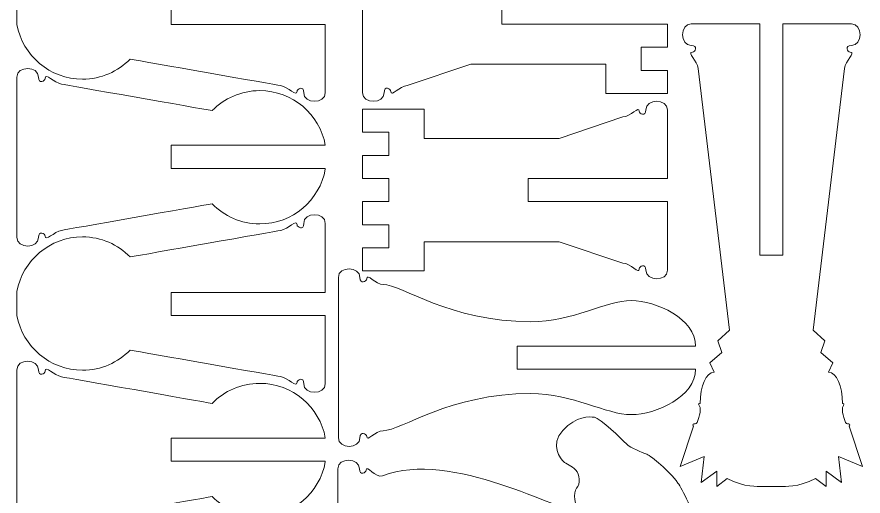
# Model space of a CAD drawing. Header units: millimetres. Extents: x -309 to 329, y -207 to 243.
# Drawn here: x 98.9 to 208.6, y -30.1 to 32 of the extents above; entities that cross this region are included whole.
import ezdxf

# ---------------------------------------------------------------- set-up
doc = ezdxf.new("R2010")
doc.units = ezdxf.units.MM
doc.header["$MEASUREMENT"] = 0
doc.layers.add('layer 1', color=7, linetype='Continuous')

msp = doc.modelspace()

# ---------------------------------------------------------------- linework, layer by layer
at = {"layer": 'layer 1', "lineweight": 9}
for points, knots in [([(138.8804, 42.987), (138.8804, 42.987), (138.8804, 34.037), (138.8804, 34.037), (138.8804, 34.037), (138.8804, 34.037), (118.8782, 34.037), (118.8782, 34.037), (118.8782, 34.037), (118.8782, 34.037), (118.8782, 31.0383), (118.8782, 31.0383), (118.8782, 31.0383), (118.8782, 31.0383), (138.8804, 31.0383), (138.8804, 31.0383), (138.8804, 31.0383), (138.8804, 31.0383), (138.8804, 22.1872), (138.8804, 22.1872), (138.8804, 22.1872), (138.8804, 20.6879), (136.0795, 20.7124), (136.0795, 22.1872), (136.0795, 22.1872), (136.0795, 23.1608), (135.2117, 22.6705), (135.2117, 22.367), (135.2117, 22.367), (135.2117, 21.5626), (134.0438, 22.9351), (133.0844, 23.1046), (133.0844, 23.1046), (132.1814, 23.2631), (115.4065, 26.2197), (113.5545, 26.5442), (113.5545, 26.5442), (111.9883, 24.9388), (109.801, 23.9439), (107.3808, 23.9439), (107.3808, 23.9439), (103.1334, 23.9439), (99.6056, 27.0024), (98.879, 31.0383), (98.879, 31.0383), (98.879, 31.0383), (98.879, 34.1358), (98.879, 34.1358), (98.879, 34.1358), (99.6056, 38.1714), (103.1334, 41.23), (107.3808, 41.23), (107.3808, 41.23), (109.801, 41.23), (111.9883, 40.2354), (113.5545, 38.6303), (113.5545, 38.6303), (115.4065, 38.9548), (132.1814, 41.9111), (133.0878, 42.0699), (133.0878, 42.0699), (134.0438, 42.239), (135.2117, 43.6112), (135.2117, 42.8071), (135.2117, 42.8071), (135.2117, 42.5036), (136.0795, 42.0134), (136.0795, 42.987), (136.0795, 42.987), (136.0795, 44.4615), (138.8804, 44.4863), (138.8804, 42.987)], [0, 0, 0, 0, 0.05263158, 0.05263158, 0.05263158, 0.05263158, 0.10526316, 0.10526316, 0.10526316, 0.10526316, 0.15789474, 0.15789474, 0.15789474, 0.15789474, 0.21052632, 0.21052632, 0.21052632, 0.21052632, 0.26315789, 0.26315789, 0.26315789, 0.26315789, 0.31578947, 0.31578947, 0.31578947, 0.31578947, 0.36842105, 0.36842105, 0.36842105, 0.36842105, 0.42105263, 0.42105263, 0.42105263, 0.42105263, 0.47368421, 0.47368421, 0.47368421, 0.47368421, 0.52631579, 0.52631579, 0.52631579, 0.52631579, 0.57894737, 0.57894737, 0.57894737, 0.57894737, 0.63157895, 0.63157895, 0.63157895, 0.63157895, 0.68421053, 0.68421053, 0.68421053, 0.68421053, 0.73684211, 0.73684211, 0.73684211, 0.73684211, 0.78947368, 0.78947368, 0.78947368, 0.78947368, 0.84210526, 0.84210526, 0.84210526, 0.84210526, 0.89473684, 0.89473684, 0.89473684, 0.89473684, 1, 1, 1, 1]), ([(143.717, 22.1872), (143.717, 22.1872), (143.717, 42.9873), (143.717, 42.9873), (143.717, 42.9873), (143.717, 44.4866), (146.5182, 44.4618), (146.5182, 42.9873), (146.5182, 42.9873), (146.5182, 42.0137), (147.386, 42.5002), (147.386, 42.8075), (147.386, 42.8075), (147.386, 43.6116), (148.5077, 42.0699), (149.5095, 42.0699), (149.5095, 42.0699), (149.5095, 42.0699), (157.754, 39.2866), (157.754, 39.2866), (157.754, 39.2866), (157.754, 39.2866), (175.2589, 39.2866), (175.2589, 39.2866), (175.2589, 39.2866), (175.2589, 39.2866), (175.2589, 43.0824), (175.2589, 43.0824), (175.2589, 43.0824), (175.2589, 43.0824), (183.2598, 43.0824), (183.2598, 43.0824), (183.2598, 43.0824), (183.2598, 43.0824), (183.2598, 40.0872), (183.2598, 40.0872), (183.2598, 40.0872), (183.2598, 40.0872), (179.8625, 40.0872), (179.8625, 40.0872), (179.8625, 40.0872), (179.8625, 40.0872), (179.8625, 37.0886), (179.8625, 37.0886), (179.8625, 37.0886), (179.8625, 37.0886), (183.2598, 37.0886), (183.2598, 37.0886), (183.2598, 37.0886), (183.2598, 37.0886), (183.2598, 34.0866), (183.2598, 34.0866), (183.2598, 34.0866), (183.2598, 34.0866), (161.7899, 34.0866), (161.7899, 34.0866), (161.7899, 34.0866), (161.7899, 34.0866), (161.7899, 31.0845), (161.7899, 31.0845), (161.7899, 31.0845), (161.7899, 31.0845), (179.8625, 31.0845), (179.8625, 31.0845), (179.8625, 31.0845), (179.8625, 31.0845), (179.8625, 31.088), (179.8625, 31.088), (179.8625, 31.088), (179.8625, 31.088), (183.2598, 31.088), (183.2598, 31.088), (183.2598, 31.088), (183.2598, 31.088), (183.2598, 28.0859), (183.2598, 28.0859), (183.2598, 28.0859), (183.2598, 28.0859), (179.8625, 28.0859), (179.8625, 28.0859), (179.8625, 28.0859), (179.8625, 28.0859), (179.8625, 25.0873), (179.8625, 25.0873), (179.8625, 25.0873), (179.8625, 25.0873), (183.2598, 25.0873), (183.2598, 25.0873), (183.2598, 25.0873), (183.2598, 25.0873), (183.2598, 22.0921), (183.2598, 22.0921), (183.2598, 22.0921), (183.2598, 22.0921), (175.2589, 22.0921), (175.2589, 22.0921), (175.2589, 22.0921), (175.2589, 22.0921), (175.2589, 25.8879), (175.2589, 25.8879), (175.2589, 25.8879), (175.2589, 25.8879), (157.754, 25.8879), (157.754, 25.8879), (157.754, 25.8879), (157.754, 25.8879), (149.5095, 23.1046), (149.5095, 23.1046), (149.5095, 23.1046), (148.5077, 23.1046), (147.386, 21.563), (147.386, 22.3674), (147.386, 22.3674), (147.386, 22.6743), (146.5182, 23.1611), (146.5182, 22.1872), (146.5182, 22.1872), (146.5182, 20.7127), (143.717, 20.6879), (143.717, 22.1872)], [0, 0, 0, 0, 0.03225806, 0.03225806, 0.03225806, 0.03225806, 0.06451613, 0.06451613, 0.06451613, 0.06451613, 0.09677419, 0.09677419, 0.09677419, 0.09677419, 0.12903226, 0.12903226, 0.12903226, 0.12903226, 0.16129032, 0.16129032, 0.16129032, 0.16129032, 0.19354839, 0.19354839, 0.19354839, 0.19354839, 0.22580645, 0.22580645, 0.22580645, 0.22580645, 0.25806452, 0.25806452, 0.25806452, 0.25806452, 0.29032258, 0.29032258, 0.29032258, 0.29032258, 0.32258065, 0.32258065, 0.32258065, 0.32258065, 0.35483871, 0.35483871, 0.35483871, 0.35483871, 0.38709677, 0.38709677, 0.38709677, 0.38709677, 0.41935484, 0.41935484, 0.41935484, 0.41935484, 0.4516129, 0.4516129, 0.4516129, 0.4516129, 0.48387097, 0.48387097, 0.48387097, 0.48387097, 0.51612903, 0.51612903, 0.51612903, 0.51612903, 0.5483871, 0.5483871, 0.5483871, 0.5483871, 0.58064516, 0.58064516, 0.58064516, 0.58064516, 0.61290323, 0.61290323, 0.61290323, 0.61290323, 0.64516129, 0.64516129, 0.64516129, 0.64516129, 0.67741935, 0.67741935, 0.67741935, 0.67741935, 0.70967742, 0.70967742, 0.70967742, 0.70967742, 0.74193548, 0.74193548, 0.74193548, 0.74193548, 0.77419355, 0.77419355, 0.77419355, 0.77419355, 0.80645161, 0.80645161, 0.80645161, 0.80645161, 0.83870968, 0.83870968, 0.83870968, 0.83870968, 0.87096774, 0.87096774, 0.87096774, 0.87096774, 0.90322581, 0.90322581, 0.90322581, 0.90322581, 0.93548387, 0.93548387, 0.93548387, 0.93548387, 1, 1, 1, 1]), ([(186.3304, 31.11), (186.3304, 31.11), (195.2311, 31.11), (195.2311, 31.11), (195.2311, 31.11), (195.2311, 31.11), (195.2311, 1.117), (195.2311, 1.117), (195.2311, 1.117), (195.2311, 1.117), (198.2297, 1.117), (198.2297, 1.117), (198.2297, 1.117), (198.2297, 1.117), (198.2297, 31.11), (198.2297, 31.11), (198.2297, 31.11), (198.2297, 31.11), (207.1305, 31.11), (207.1305, 31.11), (207.1305, 31.11), (208.6298, 31.11), (208.605, 28.3126), (207.1305, 28.3126), (207.1305, 28.3126), (206.1565, 28.3126), (206.6433, 27.441), (206.9503, 27.441), (206.9503, 27.441), (207.7547, 27.441), (206.3154, 26.3158), (206.213, 25.3174), (206.213, 25.3174), (206.213, 25.3174), (202.1561, -8.6126), (202.1561, -8.6126), (202.1561, -8.6126), (202.1561, -8.6126), (203.6871, -9.9817), (203.6871, -9.9817), (203.6871, -9.9817), (203.6871, -9.9817), (203.1579, -11.5093), (203.1579, -11.5093), (203.1579, -11.5093), (203.1579, -11.5093), (204.6855, -12.8604), (204.6855, -12.8604), (204.6855, -12.8604), (204.6855, -12.8604), (204.1563, -14.0841), (204.1563, -14.0841), (204.1563, -14.0841), (205.1547, -14.0841), (205.9626, -15.8873), (205.9626, -18.1094), (205.9626, -18.1094), (206.0894, -18.1273), (206.2485, -18.1273), (206.0894, -18.3816), (206.0894, -18.3816), (205.6873, -19.0127), (206.252, -20.3108), (206.3577, -20.5968), (206.3577, -20.5968), (206.467, -20.8861), (206.7739, -20.6705), (206.8831, -20.8331), (206.8831, -20.8331), (206.9892, -20.995), (206.8094, -21.0873), (206.8094, -21.0873), (206.8094, -21.0873), (206.8094, -21.0873), (208.5588, -26.2977), (208.5588, -26.2977), (208.5588, -26.2977), (208.5588, -26.2977), (205.451, -24.9886), (205.451, -24.9886), (205.451, -24.9886), (205.451, -24.9886), (205.8248, -28.3999), (205.8248, -28.3999), (205.8248, -28.3999), (205.8248, -28.3999), (203.8211, -26.9219), (203.8211, -26.9219), (203.8211, -26.9219), (203.8211, -26.9219), (203.8211, -28.8905), (203.8211, -28.8905), (203.8211, -28.8905), (203.8211, -28.8905), (202.4451, -27.8569), (202.4451, -27.8569), (202.4451, -27.8569), (200.2582, -29.0455), (198.2297, -28.8836), (198.2297, -28.8836), (198.2297, -28.8836), (198.2297, -28.8836), (195.2311, -28.8836), (195.2311, -28.8836), (195.2311, -28.8836), (195.2311, -28.8836), (193.1992, -29.0455), (191.0154, -27.8569), (191.0154, -27.8569), (191.0154, -27.8569), (189.6397, -28.8905), (189.6397, -28.8905), (189.6397, -28.8905), (189.6397, -28.8905), (189.6397, -26.9219), (189.6397, -26.9219), (189.6397, -26.9219), (189.6397, -26.9219), (187.6357, -28.3999), (187.6357, -28.3999), (187.6357, -28.3999), (187.6357, -28.3999), (188.0095, -24.9886), (188.0095, -24.9886), (188.0095, -24.9886), (188.0095, -24.9886), (184.9017, -26.2977), (184.9017, -26.2977), (184.9017, -26.2977), (184.9017, -26.2977), (186.648, -21.0873), (186.648, -21.0873), (186.648, -21.0873), (186.648, -21.0873), (186.4682, -20.995), (186.5774, -20.8331), (186.5774, -20.8331), (186.6866, -20.6705), (186.9901, -20.8861), (187.0993, -20.5968), (187.0993, -20.5968), (187.2089, -20.3108), (187.7732, -19.0127), (187.3711, -18.3816), (187.3711, -18.3816), (187.2089, -18.1273), (187.3711, -18.1273), (187.4948, -18.1094), (187.4948, -18.1094), (187.4948, -15.8873), (188.3023, -14.0841), (189.3007, -14.0841), (189.3007, -14.0841), (189.3007, -14.0841), (188.7716, -12.8604), (188.7716, -12.8604), (188.7716, -12.8604), (188.7716, -12.8604), (190.2991, -11.5093), (190.2991, -11.5093), (190.2991, -11.5093), (190.2991, -11.5093), (189.77, -9.9817), (189.77, -9.9817), (189.77, -9.9817), (189.77, -9.9817), (191.301, -8.6126), (191.301, -8.6126), (191.301, -8.6126), (191.301, -8.6126), (187.2475, 25.3174), (187.2475, 25.3174), (187.2475, 25.3174), (187.142, 26.3124), (185.7061, 27.441), (186.5102, 27.441), (186.5102, 27.441), (186.8175, 27.441), (187.304, 28.3126), (186.3304, 28.3126), (186.3304, 28.3126), (184.8559, 28.3126), (184.8311, 31.11), (186.3304, 31.11)], [0, 0, 0, 0, 0.0212766, 0.0212766, 0.0212766, 0.0212766, 0.04255319, 0.04255319, 0.04255319, 0.04255319, 0.06382979, 0.06382979, 0.06382979, 0.06382979, 0.08510638, 0.08510638, 0.08510638, 0.08510638, 0.10638298, 0.10638298, 0.10638298, 0.10638298, 0.12765957, 0.12765957, 0.12765957, 0.12765957, 0.14893617, 0.14893617, 0.14893617, 0.14893617, 0.17021277, 0.17021277, 0.17021277, 0.17021277, 0.19148936, 0.19148936, 0.19148936, 0.19148936, 0.21276596, 0.21276596, 0.21276596, 0.21276596, 0.23404255, 0.23404255, 0.23404255, 0.23404255, 0.25531915, 0.25531915, 0.25531915, 0.25531915, 0.27659574, 0.27659574, 0.27659574, 0.27659574, 0.29787234, 0.29787234, 0.29787234, 0.29787234, 0.31914894, 0.31914894, 0.31914894, 0.31914894, 0.34042553, 0.34042553, 0.34042553, 0.34042553, 0.36170213, 0.36170213, 0.36170213, 0.36170213, 0.38297872, 0.38297872, 0.38297872, 0.38297872, 0.40425532, 0.40425532, 0.40425532, 0.40425532, 0.42553191, 0.42553191, 0.42553191, 0.42553191, 0.44680851, 0.44680851, 0.44680851, 0.44680851, 0.46808511, 0.46808511, 0.46808511, 0.46808511, 0.4893617, 0.4893617, 0.4893617, 0.4893617, 0.5106383, 0.5106383, 0.5106383, 0.5106383, 0.53191489, 0.53191489, 0.53191489, 0.53191489, 0.55319149, 0.55319149, 0.55319149, 0.55319149, 0.57446809, 0.57446809, 0.57446809, 0.57446809, 0.59574468, 0.59574468, 0.59574468, 0.59574468, 0.61702128, 0.61702128, 0.61702128, 0.61702128, 0.63829787, 0.63829787, 0.63829787, 0.63829787, 0.65957447, 0.65957447, 0.65957447, 0.65957447, 0.68085106, 0.68085106, 0.68085106, 0.68085106, 0.70212766, 0.70212766, 0.70212766, 0.70212766, 0.72340426, 0.72340426, 0.72340426, 0.72340426, 0.74468085, 0.74468085, 0.74468085, 0.74468085, 0.76595745, 0.76595745, 0.76595745, 0.76595745, 0.78723404, 0.78723404, 0.78723404, 0.78723404, 0.80851064, 0.80851064, 0.80851064, 0.80851064, 0.82978723, 0.82978723, 0.82978723, 0.82978723, 0.85106383, 0.85106383, 0.85106383, 0.85106383, 0.87234043, 0.87234043, 0.87234043, 0.87234043, 0.89361702, 0.89361702, 0.89361702, 0.89361702, 0.91489362, 0.91489362, 0.91489362, 0.91489362, 0.93617021, 0.93617021, 0.93617021, 0.93617021, 0.95744681, 0.95744681, 0.95744681, 0.95744681, 1, 1, 1, 1]), ([(98.8787, 3.4142), (98.8787, 3.4142), (98.8787, 24.2129), (98.8787, 24.2129), (98.8787, 24.2129), (98.8787, 25.7122), (101.6802, 25.6878), (101.6802, 24.2129), (101.6802, 24.2129), (101.6802, 23.2393), (102.5477, 23.7296), (102.5477, 24.0331), (102.5477, 24.0331), (102.5477, 24.8375), (103.7156, 23.465), (104.6754, 23.2955), (104.6754, 23.2955), (105.578, 23.137), (122.3529, 20.1804), (124.205, 19.8559), (124.205, 19.8559), (125.7711, 21.4613), (127.9587, 22.4563), (130.3786, 22.4563), (130.3786, 22.4563), (134.6257, 22.4563), (138.1535, 19.3977), (138.8804, 15.3618), (138.8804, 15.3618), (138.8804, 15.3618), (118.8816, 15.3618), (118.8816, 15.3618), (118.8816, 15.3618), (118.8816, 15.3618), (118.8816, 12.3642), (118.8816, 12.3642), (118.8816, 12.3642), (118.8816, 12.3642), (138.8804, 12.3642), (138.8804, 12.3642), (138.8804, 12.3642), (138.8804, 12.3642), (138.8804, 12.2653), (138.8804, 12.2653), (138.8804, 12.2653), (138.1535, 8.2297), (134.6257, 5.1712), (130.3786, 5.1712), (130.3786, 5.1712), (127.9587, 5.1712), (125.7711, 6.1658), (124.205, 7.7709), (124.205, 7.7709), (122.3529, 7.4463), (105.578, 4.4901), (104.6713, 4.3313), (104.6713, 4.3313), (103.7156, 4.1621), (102.5477, 2.7899), (102.5477, 3.594), (102.5477, 3.594), (102.5477, 3.8975), (101.6802, 4.3878), (101.6802, 3.4142), (101.6802, 3.4142), (101.6802, 1.9397), (98.8787, 1.9149), (98.8787, 3.4142)], [0, 0, 0, 0, 0.05555556, 0.05555556, 0.05555556, 0.05555556, 0.11111111, 0.11111111, 0.11111111, 0.11111111, 0.16666667, 0.16666667, 0.16666667, 0.16666667, 0.22222222, 0.22222222, 0.22222222, 0.22222222, 0.27777778, 0.27777778, 0.27777778, 0.27777778, 0.33333333, 0.33333333, 0.33333333, 0.33333333, 0.38888889, 0.38888889, 0.38888889, 0.38888889, 0.44444444, 0.44444444, 0.44444444, 0.44444444, 0.5, 0.5, 0.5, 0.5, 0.55555556, 0.55555556, 0.55555556, 0.55555556, 0.61111111, 0.61111111, 0.61111111, 0.61111111, 0.66666667, 0.66666667, 0.66666667, 0.66666667, 0.72222222, 0.72222222, 0.72222222, 0.72222222, 0.77777778, 0.77777778, 0.77777778, 0.77777778, 0.83333333, 0.83333333, 0.83333333, 0.83333333, 0.88888889, 0.88888889, 0.88888889, 0.88888889, 1, 1, 1, 1]), ([(183.2598, 19.9568), (183.2598, 19.9568), (183.2598, 11.0595), (183.2598, 11.0595), (183.2598, 11.0595), (183.2598, 11.0595), (165.1906, 11.0595), (165.1906, 11.0595), (165.1906, 11.0595), (165.1906, 11.0595), (165.1906, 8.0575), (165.1906, 8.0575), (165.1906, 8.0575), (165.1906, 8.0575), (183.2598, 8.0575), (183.2598, 8.0575), (183.2598, 8.0575), (183.2598, 8.0575), (183.2598, -0.8433), (183.2598, -0.8433), (183.2598, -0.8433), (183.2598, -2.3426), (180.4589, -2.3178), (180.4589, -0.8433), (180.4589, -0.8433), (180.4589, 0.1303), (179.5911, -0.3561), (179.5911, -0.6634), (179.5911, -0.6634), (179.5911, -1.4675), (178.469, 0.0742), (177.4672, 0.0742), (177.4672, 0.0742), (177.4672, 0.0742), (169.2227, 2.8575), (169.2227, 2.8575), (169.2227, 2.8575), (169.2227, 2.8575), (151.7182, 2.8575), (151.7182, 2.8575), (151.7182, 2.8575), (151.7182, 2.8575), (151.7182, -0.9383), (151.7182, -0.9383), (151.7182, -0.9383), (151.7182, -0.9383), (143.717, -0.9383), (143.717, -0.9383), (143.717, -0.9383), (143.717, -0.9383), (143.717, 2.0568), (143.717, 2.0568), (143.717, 2.0568), (143.717, 2.0568), (147.1142, 2.0568), (147.1142, 2.0568), (147.1142, 2.0568), (147.1142, 2.0568), (147.1142, 5.0554), (147.1142, 5.0554), (147.1142, 5.0554), (147.1142, 5.0554), (143.717, 5.0554), (143.717, 5.0554), (143.717, 5.0554), (143.717, 5.0554), (143.717, 8.0575), (143.717, 8.0575), (143.717, 8.0575), (143.717, 8.0575), (147.1142, 8.0575), (147.1142, 8.0575), (147.1142, 8.0575), (147.1142, 8.0575), (147.1142, 11.0561), (147.1142, 11.0561), (147.1142, 11.0561), (147.1142, 11.0561), (143.717, 11.0561), (143.717, 11.0561), (143.717, 11.0561), (143.717, 11.0561), (143.717, 14.0582), (143.717, 14.0582), (143.717, 14.0582), (143.717, 14.0582), (147.1142, 14.0582), (147.1142, 14.0582), (147.1142, 14.0582), (147.1142, 14.0582), (147.1142, 17.0568), (147.1142, 17.0568), (147.1142, 17.0568), (147.1142, 17.0568), (143.717, 17.0568), (143.717, 17.0568), (143.717, 17.0568), (143.717, 17.0568), (143.717, 20.0519), (143.717, 20.0519), (143.717, 20.0519), (143.717, 20.0519), (151.7182, 20.0519), (151.7182, 20.0519), (151.7182, 20.0519), (151.7182, 20.0519), (151.7182, 16.2561), (151.7182, 16.2561), (151.7182, 16.2561), (151.7182, 16.2561), (169.2227, 16.2561), (169.2227, 16.2561), (169.2227, 16.2561), (169.2227, 16.2561), (177.4672, 19.0394), (177.4672, 19.0394), (177.4672, 19.0394), (178.469, 19.0394), (179.5911, 20.5811), (179.5911, 19.7767), (179.5911, 19.7767), (179.5911, 19.4697), (180.4589, 18.9829), (180.4589, 19.9568), (180.4589, 19.9568), (180.4589, 21.4313), (183.2598, 21.4562), (183.2598, 19.9568)], [0, 0, 0, 0, 0.03030303, 0.03030303, 0.03030303, 0.03030303, 0.06060606, 0.06060606, 0.06060606, 0.06060606, 0.09090909, 0.09090909, 0.09090909, 0.09090909, 0.12121212, 0.12121212, 0.12121212, 0.12121212, 0.15151515, 0.15151515, 0.15151515, 0.15151515, 0.18181818, 0.18181818, 0.18181818, 0.18181818, 0.21212121, 0.21212121, 0.21212121, 0.21212121, 0.24242424, 0.24242424, 0.24242424, 0.24242424, 0.27272727, 0.27272727, 0.27272727, 0.27272727, 0.3030303, 0.3030303, 0.3030303, 0.3030303, 0.33333333, 0.33333333, 0.33333333, 0.33333333, 0.36363636, 0.36363636, 0.36363636, 0.36363636, 0.39393939, 0.39393939, 0.39393939, 0.39393939, 0.42424242, 0.42424242, 0.42424242, 0.42424242, 0.45454545, 0.45454545, 0.45454545, 0.45454545, 0.48484848, 0.48484848, 0.48484848, 0.48484848, 0.51515152, 0.51515152, 0.51515152, 0.51515152, 0.54545455, 0.54545455, 0.54545455, 0.54545455, 0.57575758, 0.57575758, 0.57575758, 0.57575758, 0.60606061, 0.60606061, 0.60606061, 0.60606061, 0.63636364, 0.63636364, 0.63636364, 0.63636364, 0.66666667, 0.66666667, 0.66666667, 0.66666667, 0.6969697, 0.6969697, 0.6969697, 0.6969697, 0.72727273, 0.72727273, 0.72727273, 0.72727273, 0.75757576, 0.75757576, 0.75757576, 0.75757576, 0.78787879, 0.78787879, 0.78787879, 0.78787879, 0.81818182, 0.81818182, 0.81818182, 0.81818182, 0.84848485, 0.84848485, 0.84848485, 0.84848485, 0.87878788, 0.87878788, 0.87878788, 0.87878788, 0.90909091, 0.90909091, 0.90909091, 0.90909091, 0.93939394, 0.93939394, 0.93939394, 0.93939394, 1, 1, 1, 1]), ([(138.8804, 5.2366), (138.8804, 5.2366), (138.8804, -3.7134), (138.8804, -3.7134), (138.8804, -3.7134), (138.8804, -3.7134), (118.8782, -3.7134), (118.8782, -3.7134), (118.8782, -3.7134), (118.8782, -3.7134), (118.8782, -6.712), (118.8782, -6.712), (118.8782, -6.712), (118.8782, -6.712), (138.8804, -6.712), (138.8804, -6.712), (138.8804, -6.712), (138.8804, -6.712), (138.8804, -15.5631), (138.8804, -15.5631), (138.8804, -15.5631), (138.8804, -17.0624), (136.0795, -17.038), (136.0795, -15.5631), (136.0795, -15.5631), (136.0795, -14.5895), (135.2117, -15.0798), (135.2117, -15.3833), (135.2117, -15.3833), (135.2117, -16.1877), (134.0438, -14.8152), (133.0844, -14.6457), (133.0844, -14.6457), (132.1814, -14.4872), (115.4065, -11.5306), (113.5545, -11.2061), (113.5545, -11.2061), (111.9883, -12.8115), (109.801, -13.8065), (107.3808, -13.8065), (107.3808, -13.8065), (103.1334, -13.8065), (99.6056, -10.7479), (98.879, -6.712), (98.879, -6.712), (98.879, -6.712), (98.879, -3.6145), (98.879, -3.6145), (98.879, -3.6145), (99.6056, 0.4211), (103.1334, 3.4796), (107.3808, 3.4796), (107.3808, 3.4796), (109.801, 3.4796), (111.9883, 2.485), (113.5545, 0.88), (113.5545, 0.88), (115.4065, 1.2045), (132.1814, 4.1607), (133.0878, 4.3196), (133.0878, 4.3196), (134.0438, 4.4887), (135.2117, 5.8609), (135.2117, 5.0568), (135.2117, 5.0568), (135.2117, 4.7533), (136.0795, 4.2631), (136.0795, 5.2366), (136.0795, 5.2366), (136.0795, 6.7111), (138.8804, 6.7359), (138.8804, 5.2366)], [0, 0, 0, 0, 0.05263158, 0.05263158, 0.05263158, 0.05263158, 0.10526316, 0.10526316, 0.10526316, 0.10526316, 0.15789474, 0.15789474, 0.15789474, 0.15789474, 0.21052632, 0.21052632, 0.21052632, 0.21052632, 0.26315789, 0.26315789, 0.26315789, 0.26315789, 0.31578947, 0.31578947, 0.31578947, 0.31578947, 0.36842105, 0.36842105, 0.36842105, 0.36842105, 0.42105263, 0.42105263, 0.42105263, 0.42105263, 0.47368421, 0.47368421, 0.47368421, 0.47368421, 0.52631579, 0.52631579, 0.52631579, 0.52631579, 0.57894737, 0.57894737, 0.57894737, 0.57894737, 0.63157895, 0.63157895, 0.63157895, 0.63157895, 0.68421053, 0.68421053, 0.68421053, 0.68421053, 0.73684211, 0.73684211, 0.73684211, 0.73684211, 0.78947368, 0.78947368, 0.78947368, 0.78947368, 0.84210526, 0.84210526, 0.84210526, 0.84210526, 0.89473684, 0.89473684, 0.89473684, 0.89473684, 1, 1, 1, 1]), ([(140.5743, -22.5784), (140.5743, -22.5784), (140.5743, -1.7789), (140.5743, -1.7789), (140.5743, -1.7789), (140.5743, -0.2796), (143.3718, -0.3044), (143.3718, -1.7789), (143.3718, -1.7789), (143.3718, -2.7525), (144.2434, -2.2654), (144.2434, -1.9588), (144.2434, -1.9588), (144.2434, -1.1547), (145.464, -2.696), (146.3669, -2.696), (146.3669, -2.696), (148.7764, -2.696), (154.9393, -7.5185), (165.5334, -7.5185), (165.5334, -7.5185), (170.9449, -7.5185), (175.3298, -4.7845), (178.5613, -4.7845), (178.5613, -4.7845), (181.7611, -4.7845), (186.9153, -7.1478), (186.9153, -10.6797), (186.9153, -10.6797), (186.9153, -10.6797), (163.7447, -10.6797), (163.7447, -10.6797), (163.7447, -10.6797), (163.7447, -10.6797), (163.7447, -13.6783), (163.7447, -13.6783), (163.7447, -13.6783), (163.7447, -13.6783), (186.9153, -13.6783), (186.9153, -13.6783), (186.9153, -13.6783), (186.9153, -17.2088), (181.7611, -19.5729), (178.5613, -19.5729), (178.5613, -19.5729), (175.3298, -19.5729), (170.9449, -16.8388), (165.5334, -16.8388), (165.5334, -16.8388), (154.9393, -16.8388), (148.7764, -21.6613), (146.3669, -21.6613), (146.3669, -21.6613), (145.3651, -21.6613), (144.2434, -23.2026), (144.2434, -22.3985), (144.2434, -22.3985), (144.2434, -22.0919), (143.3718, -21.6048), (143.3718, -22.5784), (143.3718, -22.5784), (143.3718, -24.0529), (140.5743, -24.0777), (140.5743, -22.5784)], [0, 0, 0, 0, 0.05882353, 0.05882353, 0.05882353, 0.05882353, 0.11764706, 0.11764706, 0.11764706, 0.11764706, 0.17647059, 0.17647059, 0.17647059, 0.17647059, 0.23529412, 0.23529412, 0.23529412, 0.23529412, 0.29411765, 0.29411765, 0.29411765, 0.29411765, 0.35294118, 0.35294118, 0.35294118, 0.35294118, 0.41176471, 0.41176471, 0.41176471, 0.41176471, 0.47058824, 0.47058824, 0.47058824, 0.47058824, 0.52941176, 0.52941176, 0.52941176, 0.52941176, 0.58823529, 0.58823529, 0.58823529, 0.58823529, 0.64705882, 0.64705882, 0.64705882, 0.64705882, 0.70588235, 0.70588235, 0.70588235, 0.70588235, 0.76470588, 0.76470588, 0.76470588, 0.76470588, 0.82352941, 0.82352941, 0.82352941, 0.82352941, 0.88235294, 0.88235294, 0.88235294, 0.88235294, 1, 1, 1, 1]), ([(98.8787, -34.557), (98.8787, -34.557), (98.8787, -13.7582), (98.8787, -13.7582), (98.8787, -13.7582), (98.8787, -12.2589), (101.6802, -12.2837), (101.6802, -13.7582), (101.6802, -13.7582), (101.6802, -14.7318), (102.5477, -14.2419), (102.5477, -13.9381), (102.5477, -13.9381), (102.5477, -13.134), (103.7156, -14.5065), (104.6754, -14.676), (104.6754, -14.676), (105.578, -14.8345), (122.3529, -17.7911), (124.205, -18.1156), (124.205, -18.1156), (125.7711, -16.5102), (127.9587, -15.5152), (130.3786, -15.5152), (130.3786, -15.5152), (134.6257, -15.5152), (138.1535, -18.5738), (138.8804, -22.6094), (138.8804, -22.6094), (138.8804, -22.6094), (118.8816, -22.6094), (118.8816, -22.6094), (118.8816, -22.6094), (118.8816, -22.6094), (118.8816, -25.6073), (118.8816, -25.6073), (118.8816, -25.6073), (118.8816, -25.6073), (138.8804, -25.6073), (138.8804, -25.6073), (138.8804, -25.6073), (138.8804, -25.6073), (138.8804, -25.7058), (138.8804, -25.7058), (138.8804, -25.7058), (138.1535, -29.7414), (134.6257, -32.8), (130.3786, -32.8), (130.3786, -32.8), (127.9587, -32.8), (125.7711, -31.8057), (124.205, -30.2003), (124.205, -30.2003), (122.3529, -30.5248), (105.578, -33.4814), (104.6713, -33.6399), (104.6713, -33.6399), (103.7156, -33.8094), (102.5477, -35.1812), (102.5477, -34.3771), (102.5477, -34.3771), (102.5477, -34.074), (101.6802, -33.5834), (101.6802, -34.557), (101.6802, -34.557), (101.6802, -36.0315), (98.8787, -36.0563), (98.8787, -34.557)], [0, 0, 0, 0, 0.05555556, 0.05555556, 0.05555556, 0.05555556, 0.11111111, 0.11111111, 0.11111111, 0.11111111, 0.16666667, 0.16666667, 0.16666667, 0.16666667, 0.22222222, 0.22222222, 0.22222222, 0.22222222, 0.27777778, 0.27777778, 0.27777778, 0.27777778, 0.33333333, 0.33333333, 0.33333333, 0.33333333, 0.38888889, 0.38888889, 0.38888889, 0.38888889, 0.44444444, 0.44444444, 0.44444444, 0.44444444, 0.5, 0.5, 0.5, 0.5, 0.55555556, 0.55555556, 0.55555556, 0.55555556, 0.61111111, 0.61111111, 0.61111111, 0.61111111, 0.66666667, 0.66666667, 0.66666667, 0.66666667, 0.72222222, 0.72222222, 0.72222222, 0.72222222, 0.77777778, 0.77777778, 0.77777778, 0.77777778, 0.83333333, 0.83333333, 0.83333333, 0.83333333, 0.88888889, 0.88888889, 0.88888889, 0.88888889, 1, 1, 1, 1]), ([(140.5171, -47.3979), (140.5171, -47.3979), (140.5171, -37.2452), (140.5171, -37.2452), (140.5171, -37.2452), (140.5171, -37.2452), (163.6909, -37.2452), (163.6909, -37.2452), (163.6909, -37.2452), (163.6909, -37.2452), (163.6909, -34.2466), (163.6909, -34.2466), (163.6909, -34.2466), (163.6909, -34.2466), (140.5171, -34.2466), (140.5171, -34.2466), (140.5171, -34.2466), (140.5171, -34.2466), (140.5171, -26.5985), (140.5171, -26.5985), (140.5171, -26.5985), (140.5171, -25.0991), (143.3146, -25.1233), (143.3146, -26.5985), (143.3146, -26.5985), (143.3146, -27.572), (144.1858, -27.0849), (144.1858, -26.7783), (144.1858, -26.7783), (144.1858, -25.9735), (145.3747, -27.8821), (146.3097, -27.5155), (146.3097, -27.5155), (155.2174, -24.0229), (169.3636, -32.2601), (171.9743, -32.2601), (171.9743, -32.2601), (171.1909, -31.4175), (170.9652, -29.6777), (171.4803, -29.1244), (171.4803, -29.1244), (171.9919, -28.5704), (171.9037, -27.3391), (171.378, -26.7748), (171.378, -26.7748), (170.856, -26.2064), (170.0799, -25.9666), (169.7729, -25.66), (169.7729, -25.66), (169.4659, -25.3527), (167.9101, -23.5502), (169.6706, -21.6237), (169.6706, -21.6237), (171.4345, -19.6979), (173.1136, -19.8213), (173.7909, -19.9239), (173.7909, -19.9239), (174.4648, -20.0259), (177.3752, -22.7703), (177.9292, -23.3635), (177.9292, -23.3635), (178.4793, -23.9595), (179.9363, -24.4322), (180.5926, -24.7181), (180.5926, -24.7181), (181.2489, -25.0034), (183.3938, -26.8169), (184.6144, -28.4464), (184.6144, -28.4464), (185.1115, -29.1134), (186.8616, -32.4152), (186.8616, -34.2466), (186.8616, -34.2466), (186.8616, -34.2466), (186.8616, -37.2452), (186.8616, -37.2452), (186.8616, -37.2452), (186.8616, -38.0389), (186.9884, -40.1025), (186.9708, -40.3354), (186.9708, -40.3354), (186.8967, -41.2029), (185.2493, -39.9296), (185.2493, -39.9296), (185.2493, -39.9296), (185.5773, -42.3074), (182.3954, -44.9953), (180.06, -45.2461), (180.06, -45.2461), (175.7102, -45.7187), (172.9513, -43.8529), (171.5475, -43.5738), (171.5475, -43.5738), (170.1432, -43.2955), (168.9261, -42.9599), (167.547, -42.7766), (167.547, -42.7766), (160.2727, -41.8168), (156.7873, -46.4808), (146.3097, -46.4808), (146.3097, -46.4808), (145.3079, -46.4808), (144.1858, -48.0221), (144.1858, -47.218), (144.1858, -47.218), (144.1858, -46.9114), (143.3146, -46.4243), (143.3146, -47.3979), (143.3146, -47.3979), (143.3146, -48.8724), (140.5171, -48.8972), (140.5171, -47.3979)], [0, 0, 0, 0, 0.03448276, 0.03448276, 0.03448276, 0.03448276, 0.06896552, 0.06896552, 0.06896552, 0.06896552, 0.10344828, 0.10344828, 0.10344828, 0.10344828, 0.13793103, 0.13793103, 0.13793103, 0.13793103, 0.17241379, 0.17241379, 0.17241379, 0.17241379, 0.20689655, 0.20689655, 0.20689655, 0.20689655, 0.24137931, 0.24137931, 0.24137931, 0.24137931, 0.27586207, 0.27586207, 0.27586207, 0.27586207, 0.31034483, 0.31034483, 0.31034483, 0.31034483, 0.34482759, 0.34482759, 0.34482759, 0.34482759, 0.37931034, 0.37931034, 0.37931034, 0.37931034, 0.4137931, 0.4137931, 0.4137931, 0.4137931, 0.44827586, 0.44827586, 0.44827586, 0.44827586, 0.48275862, 0.48275862, 0.48275862, 0.48275862, 0.51724138, 0.51724138, 0.51724138, 0.51724138, 0.55172414, 0.55172414, 0.55172414, 0.55172414, 0.5862069, 0.5862069, 0.5862069, 0.5862069, 0.62068966, 0.62068966, 0.62068966, 0.62068966, 0.65517241, 0.65517241, 0.65517241, 0.65517241, 0.68965517, 0.68965517, 0.68965517, 0.68965517, 0.72413793, 0.72413793, 0.72413793, 0.72413793, 0.75862069, 0.75862069, 0.75862069, 0.75862069, 0.79310345, 0.79310345, 0.79310345, 0.79310345, 0.82758621, 0.82758621, 0.82758621, 0.82758621, 0.86206897, 0.86206897, 0.86206897, 0.86206897, 0.89655172, 0.89655172, 0.89655172, 0.89655172, 0.93103448, 0.93103448, 0.93103448, 0.93103448, 1, 1, 1, 1])]:
    msp.add_open_spline(points, degree=3, knots=knots, dxfattribs=at)

doc.saveas('drawing.dxf')
